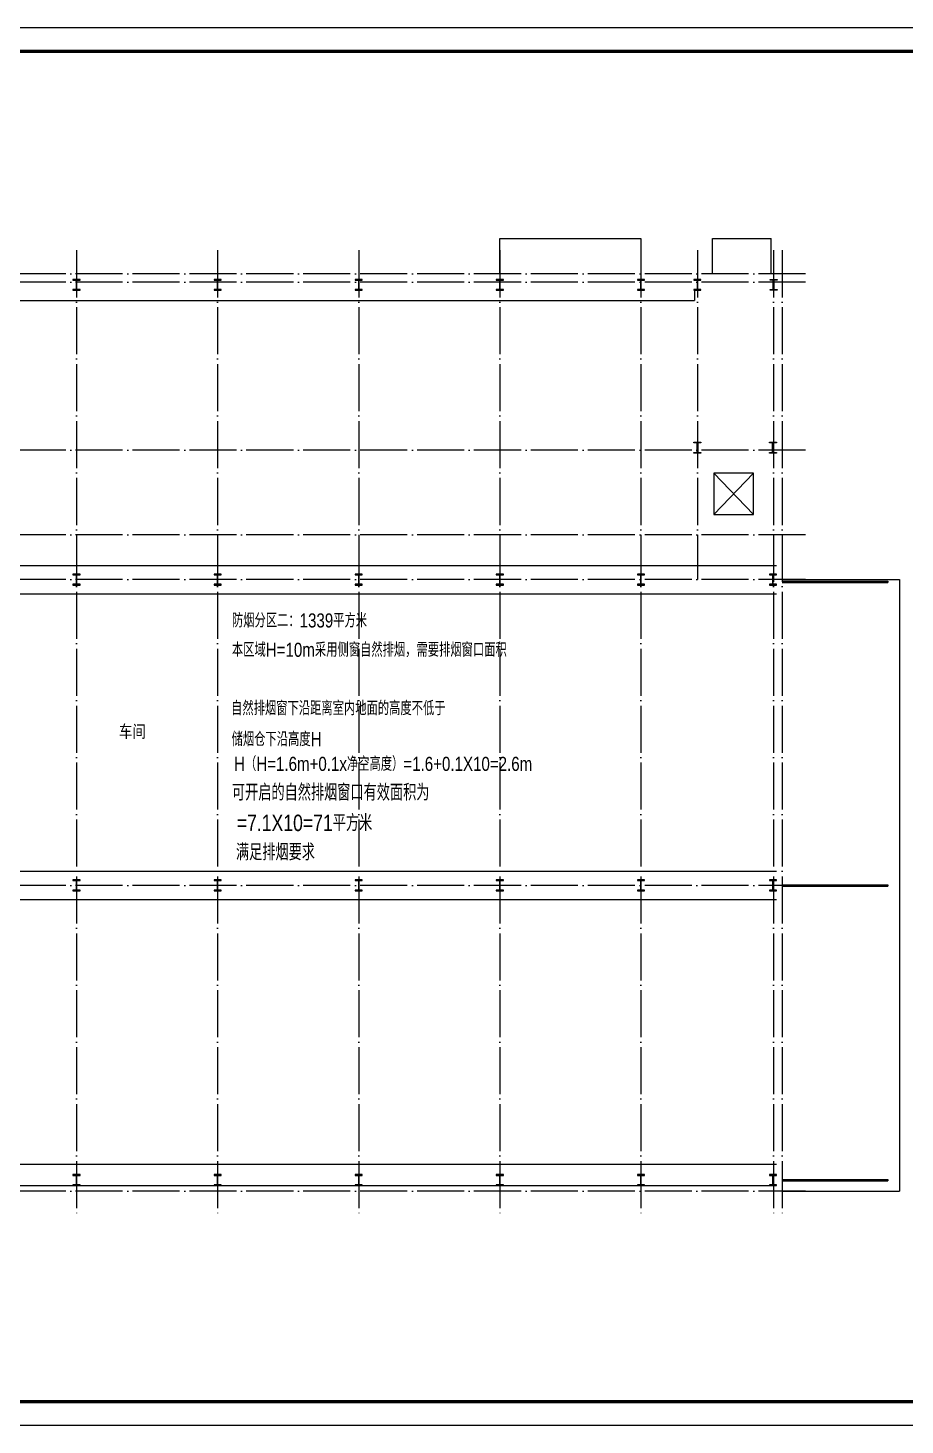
# Model space of a CAD drawing. Extents: x -248860 to 1018944, y -1060852 to 188626.
# Drawn here: x 134456 to 171751, y 19053 to 78453 of the extents above; entities that cross this region are included whole.
import ezdxf
from ezdxf.enums import TextEntityAlignment as Align

# ---------------------------------------------------------------- set-up
doc = ezdxf.new("R2010")
doc.units = 0
doc.header["$LTSCALE"] = 1000
doc.header["$MEASUREMENT"] = 0
doc.linetypes.add('DOTE', pattern=[2.42, 2, -0.2, 0.02, -0.2])
doc.layers.get('0').update_dxf_attribs({"linetype": 'CONTINUOUS'})
for name, color, linetype in [('DOTE', 253, 'DOTE'), ('PUB_TEXT', 7, 'CONTINUOUS'), ('WALL', 6, 'CONTINUOUS'), ('勒脚', 50, 'CONTINUOUS'), ('可见线', 7, 'CONTINUOUS'), ('图框', 4, 'CONTINUOUS'), ('彩钢板', 253, 'CONTINUOUS'), ('立面图', 40, 'CONTINUOUS')]:
    doc.layers.add(name, color=color, linetype=linetype)
doc.styles.add('FJY', font='hztxt_e.shx', dxfattribs={"width": 0.7, "height": 400, "bigfont": 'hztxt.shx'})
doc.styles.add('STYLE1', font='tssdeng.shx', dxfattribs={"height": 8, "bigfont": 'tssdchn.shx'})

# ---------------------------------------------------------------- blocks, each defined once
blk = doc.blocks.new('jhyfty')
at = {"layer": '图框'}
blk.add_lwpolyline([(650751, 105710), (776851, 105710), (776851, 165110), (650751, 165110)], close=True, dxfattribs=at)
at = {"layer": '图框', "const_width": 140}
blk.add_lwpolyline([(653251, 164110), (775851, 164110), (775851, 106710), (653251, 106710)], close=True, dxfattribs=at)
blk = doc.blocks.new('钢柱')
blk.add_hatch(color=256).paths.add_polyline_path([(4275, 9436), (4140, 9436), (4140, 9466), (4440, 9466), (4440, 9436), (4305, 9436), (4305, 9036), (4440, 9036), (4440, 9006), (4140, 9006), (4140, 9036), (4275, 9036)])
blk.add_lwpolyline([(4275, 9436), (4140, 9436), (4140, 9466), (4440, 9466), (4440, 9436), (4305, 9436), (4305, 9036), (4440, 9036), (4440, 9006), (4140, 9006), (4140, 9036), (4275, 9036), (4275, 9436), (4140, 9436)])

msp = doc.modelspace()

# ---------------------------------------------------------------- linework, layer by layer
for p, q in [((165301.2, 59523.3), (163616.7, 57769.3)), ((163616.7, 59523.3), (165301.2, 57769.3))]:
    msp.add_line(p, q)
msp.add_lwpolyline([(165301.2, 59523.3), (163616.7, 59523.3), (163616.7, 57769.3), (165301.2, 57769.3)], close=True)
at = {"layer": 'DOTE', "linetype": 'DOTE'}
for p, q in [((136520.7, 68998.5), (136520.7, 27998.5)), ((142520.7, 68998.5), (142520.7, 27998.5)), ((148520.7, 68998.5), (148520.7, 27998.5)), ((154520.7, 68998.5), (154520.7, 27998.5)), ((160520.7, 68998.5), (160520.7, 27998.5)), ((162920.7, 68998.5), (162920.7, 54998.5)), ((166160.7, 68998.5), (166160.7, 27998.5)), ((166520.7, 68998.5), (166520.7, 27998.5)), ((167520.7, 67998.5), (87520.7, 67998.5)), ((167520.7, 67638.5), (87520.7, 67638.5)), ((167520.7, 60498.5), (87520.7, 60498.5)), ((167520.7, 56898.5), (87520.7, 56898.5)), ((167520.7, 54998.5), (87520.7, 54998.5)), ((167520.7, 41998.5), (87520.7, 41998.5)), ((167520.7, 28998.5), (87520.7, 28998.5))]:
    msp.add_line(p, q, dxfattribs=at)
at = {"layer": '勒脚'}
for p, q in [((154520.7, 69498.5), (160520.7, 69498.5)), ((154520.7, 67998.5), (154520.7, 69498.5)), ((154520.7, 69498.5), (157520.7, 69498.5)), ((163560.7, 67998.5), (163560.7, 69498.5)), ((163560.7, 69498.5), (166060.7, 69498.5)), ((166060.7, 67998.5), (166060.7, 69498.5))]:
    msp.add_line(p, q, dxfattribs=at)
at = {"layer": '可见线'}
for p, q in [((92240.7, 66858.5), (162800.7, 66858.5)), ((88760.7, 55598.5), (166280.7, 55598.5)), ((88760.7, 54398.5), (166280.7, 54398.5)), ((88760.7, 42598.5), (166280.7, 42598.5)), ((88760.7, 41398.5), (166280.7, 41398.5)), ((94670.7, 30138.5), (166280.7, 30138.5))]:
    msp.add_line(p, q, dxfattribs=at)
at = {"layer": '彩钢板'}
for p, q in [((162800.7, 67313.5), (162800.7, 66858.5)), ((94670.7, 29238.5), (166280.7, 29238.5))]:
    msp.add_line(p, q, dxfattribs=at)
at = {"layer": '立面图'}
for p, q in [((160520.7, 69498.5), (160520.7, 67998.5)), ((166520.7, 54998.5), (171520.7, 54998.5)), ((166520.7, 54936.6), (171020.7, 54936.6)), ((166520.7, 54876.6), (171020.7, 54876.6)), ((171020.7, 54936.6), (171020.7, 54876.6)), ((171520.7, 54998.5), (171520.7, 28998.5)), ((166520.7, 42026), (171020.7, 42026)), ((166520.7, 41966), (171020.7, 41966)), ((171020.7, 42026), (171020.7, 41966)), ((166520.7, 29498.5), (171020.7, 29498.5)), ((166520.7, 29438.5), (171020.7, 29438.5)), ((171020.7, 29498.5), (171020.7, 29438.5)), ((166520.7, 28998.5), (171520.7, 28998.5))]:
    msp.add_line(p, q, dxfattribs=at)

# ---------------------------------------------------------------- block references
at = {"xscale": -1, "rotation": 180}
for p in [(132231, 76764.8), (138231, 76764.8), (144231, 76764.8), (150231, 76764.8), (156231, 76764.8), (158631, 76764.8), (132231, 64234.8), (138231, 64234.8), (144231, 64234.8), (150231, 64234.8), (156231, 64234.8), (161841, 64234.8), (132231, 51234.8), (138231, 51234.8), (144231, 51234.8), (150231, 51234.8), (156231, 51234.8), (161841, 51234.8), (132231, 38704.8), (138231, 38704.8), (144231, 38704.8), (150231, 38704.8), (156231, 38704.8), (161841, 38704.8)]:
    msp.add_blockref('钢柱', p, dxfattribs=at)
at = {"rotation": 180}
for p in [(170450.4, 76764.8), (167210.4, 69844.8), (170420.4, 69844.8)]:
    msp.add_blockref('钢柱', p, dxfattribs=at)
at = {"layer": 'WALL'}
msp.add_blockref('jhyfty', (-579345, -86656.8), dxfattribs=at)

# ---------------------------------------------------------------- texts
at = {"layer": 'PUB_TEXT', "style": 'FJY', "width": 0.8}
for s, height, p in [('防烟分区二：1339平方米', 600, (143128.9, 52962.3)), ('本区域H=10m采用侧窗自然排烟，需要排烟窗口面积', 600, (143128.9, 51715.5)), ('自然排烟窗下沿距离室内地面的高度不低于', 600, (143093, 49230.2)), ('储烟仓下沿高度H', 600, (143115.5, 47914.7)), ('H（H=1.6m+0.1x净空高度）=1.6+0.1X10=2.6m', 600, (143222.1, 46864.5)), ('可开启的自然排烟窗口有效面积为', 700, (143129.1, 45600.2)), ('=7.1X10=71平方米', 700, (143335.7, 44305.5)), ('满足排烟要求', 700, (143299.4, 43061.1))]:
    msp.add_text(s, height=height, dxfattribs=at).set_placement(p)
at = {"layer": 'PUB_TEXT', "style": 'STYLE1'}
msp.add_text('车间', height=600, dxfattribs=at).set_placement((138327.7, 48521.1), align=Align.MIDDLE_LEFT)

doc.saveas('drawing.dxf')
